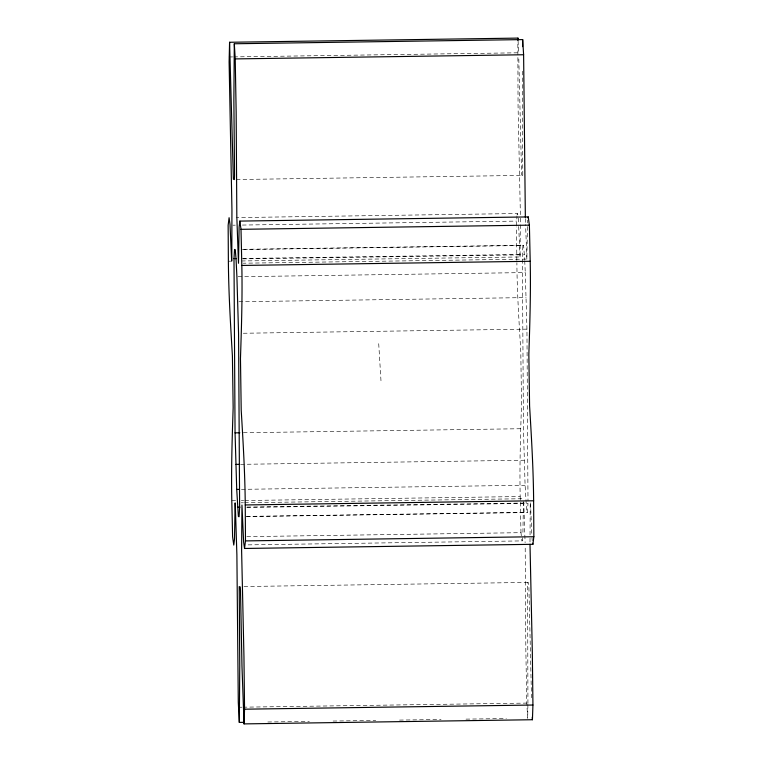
<?xml version="1.0" encoding="UTF-8"?>
<svg xmlns="http://www.w3.org/2000/svg" width="762" height="762" viewBox="0 0 762 762"><rect width="100%" height="100%" fill="white"/><g stroke="black" fill="none" stroke-linecap="round" stroke-linejoin="round"><path stroke-width="0.57" stroke-dasharray="3.81 2.86" d="M520.379 214.713L518.055 105.718L517.836 41.491M522.294 71.19L522.78 175.403L235.591 179.546M520.36 218.17L520.046 256.956L242.345 260.966M530 542.011L530.038 536.143M530.038 534.972L530.238 501.901M523.408 501.834L522.884 534.848M527.399 226.562L526.866 259.109L243.24 263.204M527.914 704.479L527.695 718.233L526.771 703.088L525.847 650.072L525.189 546.078M527.933 703.364L527.599 582.435L528.618 582.759L528.885 586.616L531.495 697.763M527.495 222.98L527.637 220.113M516.55 225.733L516.96 215.913M246.755 507.444L528.009 503.377L527.447 512.559L526.752 512.34L525.094 485.261L523.437 428.692L522.37 254.451L522.932 245.278L242.859 249.326M522.742 537.724L522.151 540.906L246.831 544.887M517.046 214.941L517.465 213.531L236.201 217.599M229.067 56.969L232.629 56.921M233.82 56.902L517.446 52.807M232.896 225.2L235.268 225.161M242.392 225.057L516.522 221.094M242.364 249.565L523.627 245.497L524.656 259.547M242.297 258.499L522.37 254.451M243.164 258.87L524.427 254.803M228.371 261.214L230.743 261.175M238.087 276.73L525.285 272.577L526.942 329.146L527.999 501.005M238.935 301.742L526.132 297.59M243.307 333.251L526.942 329.146M243.373 432.74L523.437 428.692M240.621 464.344L524.246 460.238M241.468 489.356L525.094 485.261M231.8 500.71L236.544 500.644M241.297 500.577L243.669 500.539M244.85 500.52L520.179 496.548C519.522 465.496 520.522 434.473 521.532 403.498L520.789 351.787C519.112 322.126 517.036 292.446 516.893 262.69M241.059 502.806L243.44 502.768M244.621 502.758L523.513 498.719M247.069 507.054L525.951 503.025M246.688 516.388L526.752 512.34M246.193 516.626L527.447 512.559M246.85 536.639L520.989 532.676L521.456 537.153M243.964 586.53L527.599 582.435M238.392 707.25L241.945 707.203M243.135 707.184L526.771 703.088M267.795 721.995L309.334 721.395M333.07 721.052L375.79 720.433M399.526 720.09L441.065 719.49M465.982 719.128L506.33 718.547M522.78 175.403L521.76 175.079L521.494 171.212L518.76 56.674M522.932 245.278L523.627 245.497M517.465 213.531L517.836 214.589M521.694 539.22L522.151 540.906M526.866 259.109L525.589 224.514M518.217 218.113L518.522 222.58M532 537.724L532.238 540.715M520.046 256.956L518.617 224.895M378.714 343.652L381 381M524.713 260.728L525.285 272.577M518.074 40.71L518.617 53.264M530.476 502.872L531.857 535.248M523.713 501.729L525.094 542.677M525.389 218.58L525.551 223.333M516.836 260.413L516.56 226.895M520.179 496.548L520.284 501.206M520.313 502.368L520.989 532.676"/><path stroke-width="1.14" d="M530 544.23L532.324 652.11L532.933 705.031L532.428 719.728L244.05 723.9L241.983 666.54L240.506 590.788L240.24 586.921L239.22 586.597L239.754 665.836L239.316 722.405L244.059 722.338M522.57 46.625L522.684 39.595L234.305 43.767L233.867 100.336L234.563 175.832L234.401 179.565L233.382 179.241L229.572 42.272L517.95 38.1L518.036 39.843M229.572 42.272L229.114 61.951L231.943 209.798L231.8 256.337L231.667 261.128L230 224.276L229.086 217.694L228.143 225.266L228.371 261.214C228.619 292.856 230.524 324.431 232.41 355.959L233.153 407.67C232.143 438.645 231.143 469.668 231.8 500.71L232.61 536.848L233.772 545.078L234.505 539.02L235.134 502.891L235.401 507.806L236.887 554.86L238.287 702.259L239.316 722.405M244.05 723.9L244.554 709.193L243.945 656.282L241.611 550.612L241.954 505.044L243.621 541.887L244.535 548.469L532.914 544.306L533.857 536.734L533.629 500.786C533.381 469.144 531.476 437.569 529.59 406.041L528.847 354.33C529.857 323.355 530.857 292.332 530.2 261.29L529.39 225.152L528.228 216.922L239.849 221.094L239.116 227.152L238.487 263.281L236.83 217.075L236.153 111.928L235.229 58.912L234.305 43.767M517.874 40.357L517.95 38.1M233.991 258.623L234.553 249.441L235.248 249.669L236.049 258.975L236.906 276.749L238.563 333.318L239.63 507.549L239.068 516.731L238.373 516.503L236.715 489.423L235.058 432.854L233.991 258.623L236.363 258.585M239.849 221.094L241.011 229.324L241.821 265.452C242.478 296.504 241.478 327.527 240.468 358.502L241.211 410.213C243.097 441.741 245.002 473.316 245.25 504.958L245.478 540.906L244.535 548.469M527.885 217.751L528.228 216.922M235.229 58.912L523.608 54.75L525.351 217.389M241.011 229.324L529.39 225.152M241.821 265.452L530.2 261.29M235.058 432.854L239.811 432.787M235.868 464.41L239.43 464.353M236.715 489.423L239.097 489.394M245.25 504.958L533.629 500.786M237.573 507.197L239.944 507.159M245.478 540.906L533.857 536.734M244.554 709.193L532.933 705.031M532.543 543.249L532.914 544.306M522.684 39.595L523.608 54.75M532.305 717.128L532.428 719.728"/></g></svg>
